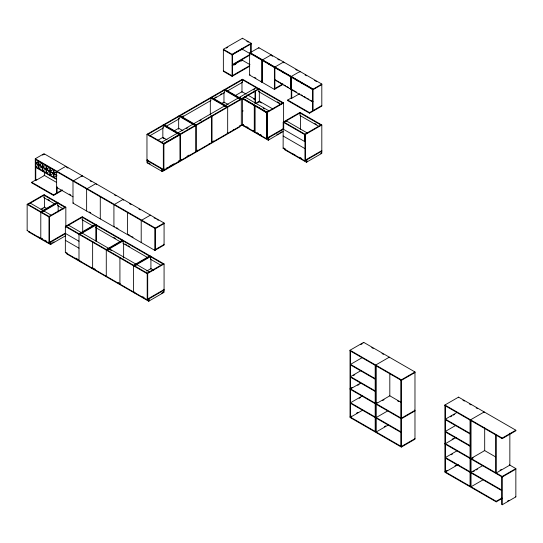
<?xml version="1.0" encoding="UTF-8"?>
<svg xmlns="http://www.w3.org/2000/svg" width="543" height="543" viewBox="0 0 543 543"><rect width="100%" height="100%" fill="white"/><g stroke="black" fill="none" stroke-linecap="round" stroke-linejoin="round"><path stroke-width="0.81" d="M249.726 66.185L232.099 76.366L223.363 71.323L223.363 49.27L242.463 38.241L251.199 43.284L251.199 52.216M226.302 48.137L227.775 47.289M44.506 172.124L44.506 175.47L35.77 180.514L35.281 180.228L35.281 158.739L44.01 153.696L164.074 223.017L164.074 245.069L154.85 250.391L72.993 203.136L72.993 181.077L82.21 175.756L82.21 176.319L81.722 176.041M42.558 155.108L44.01 154.266L44.506 154.551M38.682 161.251L35.77 162.927L56.621 174.968M37.956 162.235L35.77 163.497L56.621 175.532M41.906 163.11L38.994 164.787L38.994 161.447M38.682 165.16L35.77 166.837L56.621 178.871M40.447 164.515L38.994 165.357L38.994 168.697L41.906 167.013M223.363 49.27L232.099 54.314L251.199 43.284M231.827 54.843L241.974 48.985L249.977 53.608M251.199 43.847L232.099 54.877L223.363 49.834M43.725 165.839L42.266 166.681L42.266 163.341M45.666 165.282L42.754 166.966L42.754 163.626M47.485 168.011L46.033 168.853L46.033 165.513M45.666 169.192L42.754 170.869L42.754 167.529M49.433 167.454L46.522 169.138L46.522 165.798M250.106 53.302L250.106 52.732L258.835 47.696L321.809 84.05L321.809 106.109L309.53 113.195L287.702 100.598L287.702 100.027L291.313 97.944M249.61 53.146L250.106 52.861L262.384 59.947L262.384 81.878L261.889 82.163L249.61 75.077L249.61 53.146L261.889 60.232L262.384 59.947M232.587 64.488L249.977 54.443M232.587 65.051L249.977 55.013M51.252 170.19L49.8 171.025L49.8 167.685M232.18 65.669L242.463 59.73M49.433 171.364L46.522 173.047L46.522 169.701M53.2 169.633L50.289 171.31L50.289 167.97M234.386 64.963L235.852 64.115M240.997 61.142L242.463 60.3M62.228 190.444L53.56 195.446L31.732 182.842L31.732 182.278L36.788 179.36M55.019 172.362L53.56 173.203L53.56 169.864M53.2 173.536L50.289 175.219L50.289 171.88M65.839 166.301L56.621 171.629L56.621 192.548L57.11 192.833L57.11 186.975M56.967 171.805L54.056 173.488L54.056 170.142M56.967 175.715L54.056 177.391L54.056 174.052M249.726 65.622L232.099 75.796L223.363 70.76M271.222 54.843L262.493 59.886L262.493 81.945L261.034 81.104M262.113 60.361L262.602 60.076L274.88 67.162L274.391 67.447L262.113 60.361L262.113 82.292L274.391 89.378L282.883 84.47M239.843 125.372L239.843 126.838L162.35 171.581L146.963 162.696L146.963 134.338L242.463 79.203L283.609 102.96L283.609 129.288M249.61 75.077L250.106 74.791M147.947 134.338L163.334 125.453L163.334 127.972L149.413 136.008M164.319 124.883L179.163 116.317L179.163 118.836L166.436 126.18M180.14 115.747L210.813 98.045L210.813 100.564L182.333 117.003M211.797 97.475L224.456 90.165L224.456 92.683L213.202 99.179M225.44 89.602L242.463 79.767L242.463 82.285L227.565 90.891M65.35 233.694L48.979 243.149L27.15 230.544L27.15 204.392L44.01 194.659L65.839 207.263L65.839 227.069M57.11 187.097L56.621 187.383L72.993 196.831M28.134 204.392L44.506 194.944M181.844 116.718L183.303 115.876M214.818 97.679L216.229 96.871M220.444 94.434L221.856 93.62M56.676 202.532L44.01 195.229L44.01 197.747L44.506 197.462L44.506 207.731M31.732 182.278L53.56 194.876L62.228 189.874M283.609 61.997L274.88 67.04L274.88 89.093M274.554 67.542L275.043 67.257L291.252 76.617L290.763 76.902L274.554 67.542L274.554 79.828L290.763 89.188L291.252 88.903M157.714 140.359L162.846 137.393L167.115 139.863M173.719 131.114L178.667 128.257L182.943 130.72M221.856 103.326L223.967 102.104L228.236 104.575M234.881 95.806L241.974 91.713L246.244 94.177M40.942 209.225L44.506 207.168L47.316 208.79M41.655 209.381L43.08 208.553M262.113 82.292L262.602 82.007M57.164 202.254L40.793 211.702L40.793 238.425L41.282 238.139M178.016 132.797L192.86 124.225L192.86 124.795M193.844 123.661L224.51 105.953L224.51 106.516M225.494 105.383L238.153 98.073M40.793 212.272L57.653 202.532M186.5 128.467L187.912 127.653M199.681 120.851L201.141 120.01M240.556 97.258L239.137 98.073L239.137 97.509L256.16 87.674L256.16 88.244M253.323 89.88L254.742 89.066M58.149 202.817L41.777 212.272L41.777 212.836M258.835 88.652L163.334 143.793L163.334 169.939L164.76 169.117M163.416 143.841L179.624 134.481L180.113 134.766L180.113 160.728L163.905 170.081L163.416 169.803M274.554 79.828L275.043 79.549M146.963 134.338L163.905 144.119L180.113 134.766M179.787 160.443L180.276 160.728L195.942 151.68L195.942 125.535L180.276 134.576L179.787 134.291M195.616 125.155L196.104 125.44L259.33 88.937M242.545 98.812L243.04 98.534L254.769 105.308L254.769 131.358L254.28 131.644L242.545 124.87L242.545 98.812L254.28 105.586L254.769 105.308M282.631 102.96L258.835 89.222L258.835 91.74L259.33 91.455M48.979 216.433L65.35 206.978M147.452 159.642L146.963 159.92L163.334 169.375L163.823 169.09M313.08 101.602L312.592 101.887L290.926 89.378L290.926 76.997L291.415 76.712L313.08 89.222M27.15 204.392L48.979 216.996L65.839 207.263M72.993 203.136L73.481 202.851M147.947 160.49L147.452 160.776L147.452 162.981L147.947 162.696M27.15 230.544L27.639 230.259M282.883 83.907L274.88 88.529L274.391 88.244M29.112 231.617L28.623 231.902L50.451 244.506L65.35 235.9M255.054 103.625L259.33 101.161L273.027 109.068M257.192 102.96L258.617 102.138M254.443 105.681L254.932 105.396L267.156 112.455L267.156 138.513L266.667 138.798L254.443 131.739L254.443 105.681L266.667 112.74L283.609 102.96M100.767 196.546L100.279 196.831L100.279 218.89L100.767 218.605M290.926 89.378L291.415 89.093M164.074 290.125L147.207 299.858L65.35 252.597L65.35 226.451L82.21 216.711L164.074 263.973L164.074 292.331L148.68 301.216L66.823 253.954L66.823 252.481M166.185 168.296L167.604 167.475M169.029 166.653L174.011 163.776M186.901 156.336L189.059 155.088M196.328 150.893L197.747 150.072M213.514 140.97L211.356 142.218L211.851 142.497L211.851 116.351L211.356 116.066M66.334 226.451L82.706 216.996M181.111 160.185L182.55 159.35M208.444 144.404L209.883 143.569M232.893 130.286L234.325 129.458M195.616 151.307L196.104 151.592L243.23 124.381M242.545 124.87L243.04 124.585M243.468 124.747L242.029 125.582L241.533 125.297M266.749 112.123L283.12 102.675M243.447 124.422L243.447 125.895L243.936 125.609M299.492 71.73L299.98 72.015L299.98 71.452L291.252 76.488L291.252 97.978L291.74 98.263L299.75 93.64M94.876 224.592L82.21 217.281L82.21 219.8L82.706 219.515L82.706 231.854M250.106 52.732L313.08 89.093L313.08 110.582L312.592 110.297L312.592 89.507L321.809 84.05M313.08 89.663L321.809 84.62M65.133 233.259L49.467 242.3L48.979 242.015M52.617 242.687L54.056 241.859M254.443 131.739L254.932 131.454L254.932 105.396M78.993 233.761L95.364 224.307M95.853 224.592L78.993 234.325L78.993 260.477M79.977 234.325L96.349 224.877L96.349 241.377M122.161 240.345L95.853 225.155L95.853 227.673L96.349 227.395M321.809 151.164L304.949 160.898L283.12 148.293L283.202 122.195L283.69 121.91L283.69 128.84L283.202 129.125M300.476 112.693L284.104 122.148L284.104 122.711M128.053 212.299L127.564 212.584L127.564 234.637L128.053 234.359L130.205 235.601M65.35 252.597L65.839 252.319M287.702 100.027L309.53 112.632L321.809 105.539M283.609 128.542L267.237 137.997L266.749 137.712M114.41 226.479L113.921 226.764L113.921 204.711L123.146 199.383L123.634 200.231M283.609 128.793L283.12 129.078L304.949 141.682L305.438 141.397M283.609 129.112L267.237 138.56L267.237 112.408L242.959 98.392L242.959 98.955M276.869 134.644L278.308 133.809M279.747 132.981L281.912 131.732M243.447 125.895L268.222 140.196L283.12 131.596M93.124 241.92L92.636 242.205L92.636 268.351L93.124 268.072M150.431 215.137L141.207 220.465L141.207 242.517L141.696 242.232M80.466 261.835L80.961 261.55M321.32 124.727L304.949 134.182L304.949 160.898M304.867 134.698L305.356 134.42L305.356 141.35L304.867 141.635L304.867 134.698L283.202 122.195M321.809 125.012L299.98 112.408L283.609 121.863L305.438 134.467L321.809 125.012L321.809 153.37L306.422 162.255L284.593 149.651L284.593 148.178M106.279 249.515L122.65 240.06M123.146 240.345L106.279 250.079L106.279 276.231M283.12 148.293L283.609 148.015M123.634 240.624L107.263 250.079L107.263 250.649M149.447 256.099L123.146 240.909L123.146 243.427L123.634 243.149M164.074 223.017L154.85 228.338L154.85 250.391M305.438 148.327L304.949 148.612L283.12 136.008M120.417 257.674L119.922 257.959L119.922 284.104L120.417 283.826M305.438 160.049L321.809 150.594M107.752 277.588L108.247 277.303M133.564 265.262L149.936 255.814M150.431 256.099L133.564 265.832L133.564 291.985L134.06 291.7M134.549 265.832L150.92 256.377M163.09 263.973L150.431 256.663L150.431 259.181L150.92 258.902M146.651 271.072L150.92 268.609L153.73 270.231M147.207 273.143L163.579 263.688M65.35 226.451L147.207 273.706L164.074 263.973M135.037 293.335L135.533 293.057M161.651 293.159L163.09 292.331L163.579 292.616L163.579 290.41L163.09 290.125M350.031 350.228L363.674 342.355L414.974 371.969L414.974 439.206L401.331 447.086L350.031 417.465L350.031 350.228L401.331 379.849L414.974 371.969M360.803 344.581L362.242 343.753M362.011 357.742L350.527 364.38L375.193 378.62M361.292 370.414L350.527 376.632L375.193 390.879M353.398 375.546L354.83 374.718M352.19 387.363L350.031 388.605L401.331 418.225L414.974 410.345L414.485 410.067M360.579 383.086L350.527 388.89L350.527 351.083M357.701 385.313L359.14 384.485M362.731 395.704L350.527 402.757L375.193 416.997M359.14 398.345L360.579 397.517M351.47 416.074L350.031 416.902L401.331 446.516L414.974 438.642L414.485 438.357M356.493 413.169L357.932 412.341M362.731 410.135L350.527 417.187L350.527 389.46M375.681 403.415L377.12 402.587M382.639 400.537L384.071 399.709M387.661 410.929L376.17 417.56L400.843 431.8M384.301 426.737L385.734 425.909M388.381 424.945L376.17 431.99L376.17 404.264M501.949 498.542L496.207 501.861L444.907 472.24L444.907 405.003L458.55 397.13L515.85 430.212L515.85 430.782L502.207 438.656L444.907 405.573M456.887 412.517L445.396 419.155L470.062 433.395M450.425 416.82L451.857 415.992M453.296 415.157L454.735 414.329M455.448 425.603L445.396 431.407L470.062 445.654M452.088 439.239L453.52 438.405M456.168 437.448L445.396 443.665L445.396 405.859M457.606 450.48L445.396 457.532L470.062 471.772M451.145 454.783L452.577 453.948M444.907 405.003L502.207 438.086L515.85 430.212M445.627 471.263L447.059 470.435M454.959 465.874L456.398 465.046M458.319 464.496L445.396 471.962L445.396 444.235M473.197 457.797L471.046 459.039L471.046 486.766L483.256 479.72M482.537 465.704L471.046 472.335L501.718 490.044M473.197 471.663L474.636 470.829M476.075 470L477.507 469.172M500.022 470.231L501.46 469.396M444.907 443.38L502.207 476.462L515.85 468.589L515.85 496.879L502.207 504.759L501.718 504.474L501.718 476.747M444.907 471.677L496.207 501.291L501.949 497.979M507.461 501.155L508.9 500.327M246.827 41.329L248.287 42.171M271.222 55.413L272.681 56.255M277.785 59.201L279.238 60.042M283.609 62.567L284.104 62.845M295.711 69.552L297.136 70.373M305.078 74.961L306.53 75.796M314.533 80.418L316.718 81.681M262.004 60.171L262.493 60.456M268.323 63.823L270.509 65.085M271.968 65.92L274.154 67.183M282.713 72.124L284.132 72.952M297.075 80.418L298.528 81.26M300.713 82.522L302.166 83.357M310.895 88.4L312.354 89.242M290.926 76.997L312.592 89.507M241.974 60.015L249.977 64.637M275.593 80.052L282.713 84.165M284.132 84.986L285.557 85.808M286.982 86.629L288.408 87.45M289.826 88.271L291.252 89.093M292.46 89.792L296.777 92.283M301.087 94.774L302.526 95.602M303.965 96.43L306.123 97.679M307.555 98.507L308.994 99.335M310.433 100.17L311.872 100.998M262.004 81.09L262.493 81.375M254.477 77.316L255.936 78.158M241.974 79.482L258.346 88.937L258.346 89.507M320.832 125.012L299.98 112.978L299.98 115.496L318.673 126.288M277.351 101.86L279.516 103.109M314.852 123.512L316.291 124.34M258.835 91.74L281.186 104.643M247.669 94.998L255.495 99.518M260.049 102.145L261.488 102.98M253.364 98.853L254.782 99.674M244.649 96.844L268.928 110.867M263.165 108.105L264.604 108.939M253.771 105.199L255.21 106.034M263.864 111.03L266.029 112.279M224.945 89.317L241.316 98.765L241.316 125.487L240.827 125.202M224.456 89.602L241.316 99.335M223.967 89.88L240.339 99.335L240.339 99.898M224.456 92.683L223.967 92.398L223.967 103.089M320.832 153.37L321.32 153.655L321.32 151.449M211.302 97.19L227.673 106.645M210.813 97.475L227.673 107.209L227.673 133.361L227.184 133.076M210.324 97.76L226.696 107.209M210.324 100.279L210.813 100.564M306.422 159.479L306.917 159.764L306.917 161.97L306.422 161.685M246.705 126.702L248.212 127.571M253.303 130.517L254.769 131.358M257.09 132.702L258.529 133.53M259.968 134.365L261.407 135.193M284.342 148.436L285.794 149.271M299.621 157.253L301.799 158.515M253.411 131.08L254.871 131.922M257.09 133.205L257.579 133.49M259.968 134.868L261.427 135.709M293.091 153.988L295.27 155.25M211.275 116.114L211.77 116.392L211.77 142.544L211.275 142.266M225.712 134.433L226.2 134.718M179.652 115.469L196.023 124.917M179.163 115.747L195.534 125.202M195.453 125.25L195.942 125.535M178.667 116.032L195.039 125.487M179.163 118.836L178.667 118.55L178.667 129.241M163.823 124.605L180.195 134.053L180.276 160.728M163.334 124.883L179.706 134.338M162.846 125.168L179.217 134.623L179.217 135.187M162.846 137.963L164.264 138.784M147.452 134.053L163.823 143.508L163.823 144.071M179.624 160.443L180.113 160.728M178.233 161.841L178.722 162.126L178.722 160.66M146.963 160.49L163.334 169.939M148.667 163.11L150.106 163.945M66.551 167.278L67.977 168.099M90.111 180.88L91.55 181.708M96.349 184.484L95.853 183.629L86.636 188.957L86.636 211.01M114.525 194.978L115.964 195.806M129.607 203.679L131.039 204.514M138.94 209.069L140.372 209.903M154.022 217.777L155.454 218.605M156.893 219.433L158.325 220.268M163.579 223.295L164.074 223.58L155.339 228.623L35.281 159.309M371.738 347.574L373.204 348.423M381.994 353.5L383.46 354.348M414.485 372.254L414.974 372.539L401.331 380.412L350.031 350.798M462.948 400.239L464.414 401.08M469.539 404.046L471.005 404.888M476.136 407.854L477.602 408.696M483.704 412.218L484.2 412.504L484.2 411.94L470.557 419.814L470.557 486.487M35.281 158.739L155.339 228.053L155.339 250.113M35.77 167.407L56.621 179.441M44.01 175.185L56.384 182.326M163.579 244.221L164.074 244.499L155.339 249.542L154.85 249.257M69.212 194.082L70.638 194.903M89.276 211.974L90.715 212.802M116.562 227.721L118.001 228.555M131.644 236.429L133.083 237.257M350.527 364.944L375.193 379.184M445.396 419.719L470.062 433.959M64.861 207.263L57.653 203.102L57.653 205.621L63.416 208.946M389.324 395.542L401.053 402.309M484.2 450.317L495.705 456.962M509.375 464.849L515.85 468.589M397.388 400.761L398.854 401.61M414.485 410.63L414.974 410.915L401.331 418.789L350.031 389.175M515.361 468.874L515.85 469.152L502.207 477.032L444.907 443.95M48.022 199.491L49.427 200.306M113.881 237.515L115.347 238.363M125.094 243.99L126.553 244.832M128.019 245.68L129.478 246.522M44.01 197.747L54.565 203.835M82.21 219.8L93.464 226.295M95.853 227.673L120.702 242.022M123.146 243.427L147.988 257.776M150.431 259.181L160.979 265.276M350.527 377.202L375.193 391.442M445.396 431.977L470.062 446.217M30.313 203.136L42.972 210.446M51.157 215.171L43.956 211.01L43.956 211.58M68.513 225.189L81.172 232.499M82.156 233.069L108.464 248.253M135.75 264.007L109.442 248.823L109.442 249.386M149.393 271.88L136.727 264.57L136.727 265.14M110.175 249.807L111.634 250.656M27.639 204.114L49.467 216.711L49.467 242.864M65.839 226.166L147.703 273.428L147.703 299.58M163.579 289.276L164.074 289.555L147.703 299.01L147.207 298.725M65.35 233.381L78.993 241.255M515.361 496.601L515.85 496.879M350.527 403.32L375.193 417.56M376.17 418.13L400.843 432.371M445.396 458.095L470.062 472.335M471.046 472.905L501.718 490.614M65.35 240.311L78.993 248.192M44.696 240.108L46.739 241.289M75.891 258.122L77.33 258.95M93.844 268.486L95.283 269.314M118.259 282.577L119.698 283.412M142.673 296.675L144.112 297.503M38.451 237.006L39.883 237.834M42.266 239.212L42.754 239.49L42.266 239.775L42.266 238.309M78.083 259.887L80.242 261.135M91.014 267.353L92.446 268.181M148.68 300.646L149.176 300.931L149.176 298.725M509.85 433.192L509.85 465.12L496.207 473.001L496.207 435.187M502.207 438.086L502.207 438.656M502.207 476.462L502.207 504.759M496.207 501.291L496.207 501.861M495.711 434.909L495.711 472.715M484.689 427.911L484.689 450.595L471.046 458.475L471.046 420.662M470.062 420.099L470.062 457.905M470.062 458.475L470.062 486.202M458.55 397.13L458.55 397.7M401.331 379.849L401.331 447.086M400.843 380.134L400.843 417.94M400.843 418.51L400.843 446.237M389.813 373.136L389.813 395.82L376.17 403.7L376.17 365.894M389.324 357.728L389.324 357.165L375.681 365.039L375.681 431.712M375.193 365.324L375.193 403.13M375.193 403.7L375.193 431.427M363.674 342.355L363.674 342.925M309.53 112.632L309.53 113.195M307.128 133.49L307.128 132.92L286.283 120.885L286.283 121.456M306.422 160.049L306.422 162.255M305.438 134.467L305.438 160.613M300.476 115.17L300.476 129.2M291.74 89.059L291.74 98.263M290.763 76.902L290.763 89.188M274.391 67.447L274.391 89.378M268.71 137.712L268.71 139.918M268.222 137.997L268.222 140.196M266.667 112.74L266.667 138.798M261.889 60.232L261.889 82.163M259.33 91.414L259.33 102.138M258.835 47.696L258.835 48.259M255.509 103.523L255.509 91.143L255.02 90.857L255.02 103.238M254.28 105.586L254.28 131.644M250.703 44.132L250.703 53.336M245.137 97.129L245.137 97.699M242.959 110.616L242.959 111.179M242.463 38.241L242.463 38.811M241.974 48.3L241.974 49.97M241.974 81.959L241.974 92.276M232.587 54.592L232.587 75.518M232.099 54.314L232.099 76.366M210.324 101.059L210.324 115.089M196.104 125.44L196.104 151.592M177.032 133.931L177.032 133.361L161.644 142.246L161.644 142.816M163.905 144.119L163.905 170.081M162.846 127.646L162.846 137.549M162.35 169.375L162.35 171.581M161.862 169.09L161.862 171.296M150.92 259.683L150.92 269.172M148.68 299.01L148.68 301.216M147.207 273.706L147.207 299.858M123.634 243.929L123.634 257.959M95.853 227.89L95.853 241.099M73.481 180.792L73.481 181.362M58.149 205.295L58.149 211.899M57.11 171.344L57.11 171.907M53.56 173.767L53.56 177.106M53.56 194.876L53.56 195.446M50.94 242.015L50.94 244.221M50.451 242.3L50.451 244.506M49.8 171.595L49.8 174.934M48.979 216.996L48.979 243.149M46.033 169.423L46.033 172.762M42.266 167.244L42.266 170.583M38.499 161.169L38.499 164.509M38.499 165.072L38.499 168.411M35.77 159.588L35.77 180.514"/></g></svg>
